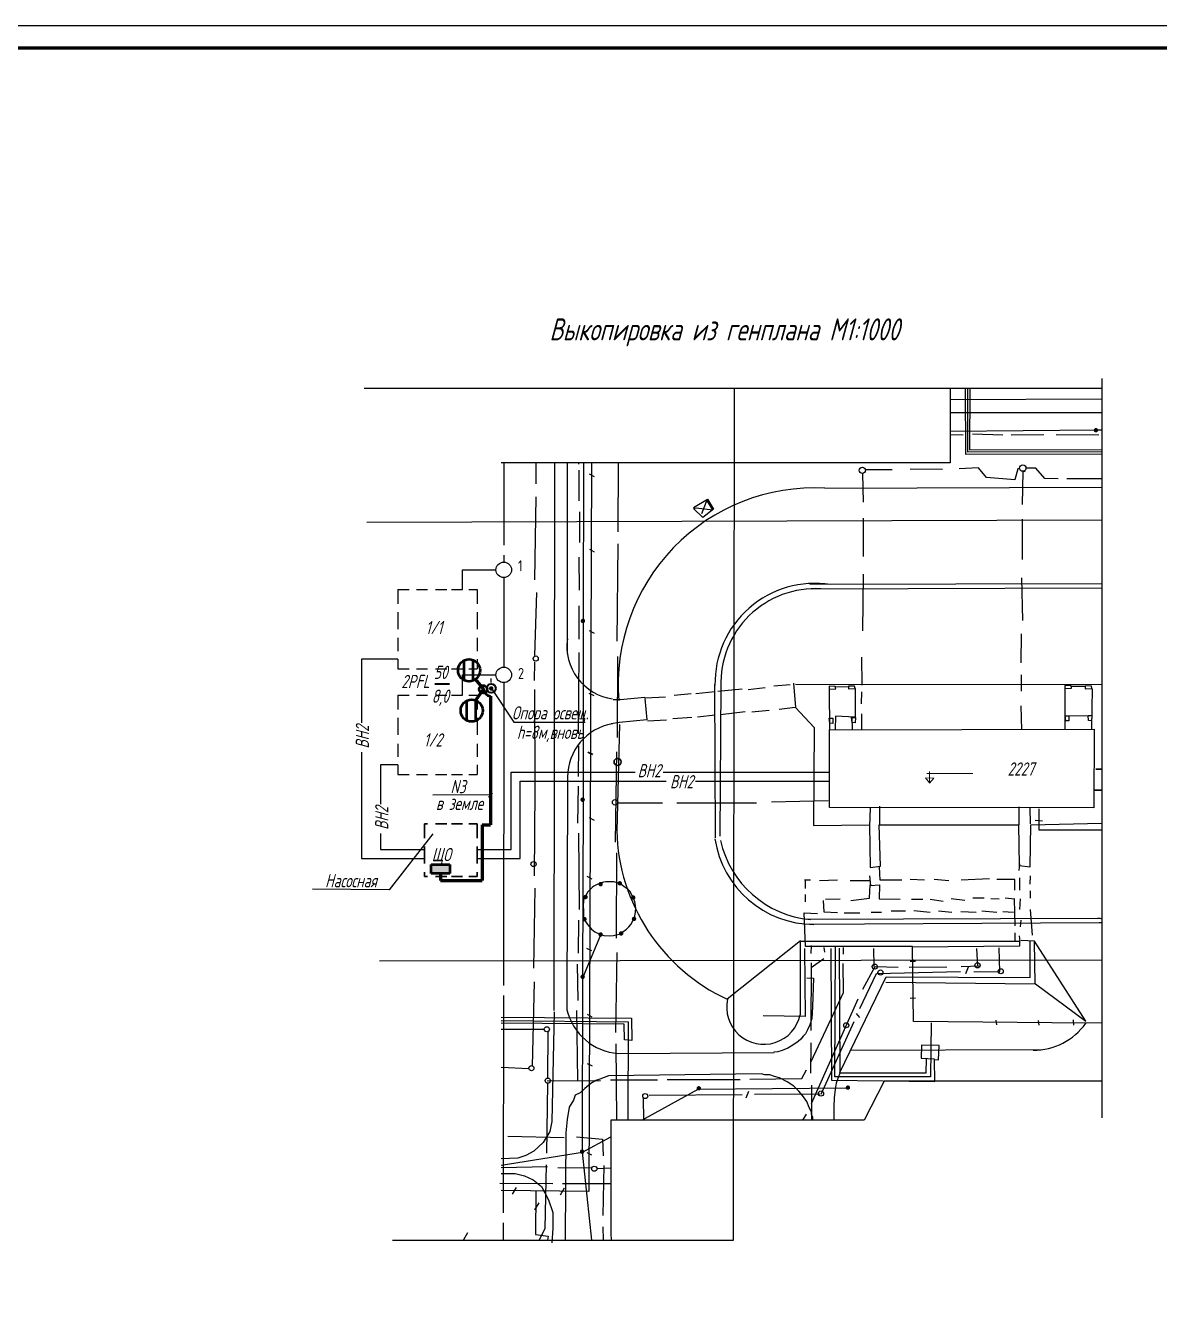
# Model space of a CAD drawing. Header units: inches. Extents: x 7 to 4039, y 15 to 1438.
# Drawn here: x 1311 to 1568.4, y 1085.5 to 1373.5 of the extents above; entities that cross this region are included whole.
import ezdxf
from ezdxf.enums import TextEntityAlignment as Align

# ---------------------------------------------------------------- set-up
doc = ezdxf.new("R2010")
doc.units = ezdxf.units.IN
doc.header["$MEASUREMENT"] = 0
doc.layers.add('OSN', color=7, linetype='Continuous')
doc.layers.add('текст', color=7, linetype='Continuous')
for name, color, linetype, lineweight in [('В1', 5, 'Continuous', 60), ('кабель', 1, 'Continuous', 60), ('лампа', 6, 'Continuous', 50), ('Освещение', 160, 'Continuous', 40), ('уровни', 5, 'Continuous', 25)]:
    doc.layers.add(name, color=color, linetype=linetype, lineweight=lineweight)
doc.styles.add('GOST 2.304', font='CS_Gost2304.shx')
doc.styles.add('Simplex', font='simplex.shx', dxfattribs={"width": 0.7, "oblique": 15})

# ---------------------------------------------------------------- blocks, each defined once
blk = doc.blocks.new('*U4')
at = {"layer": 'Освещение', "lineweight": 50, "ltscale": 100}
blk.add_hatch(color=256, dxfattribs=at).paths.add_polyline_path([(-5, 2.49), (-5, -2.51), (5, -2.51), (5, 2.49)])
at = {"layer": 'Освещение', "lineweight": 50}
for p, q in [((-5, -2.51), (-5, 2.49)), ((-5, 2.49), (5, 2.49)), ((5, 2.49), (5, -2.51)), ((5, -2.51), (-5, -2.51))]:
    blk.add_line(p, q, dxfattribs=at)

msp = doc.modelspace()

# ---------------------------------------------------------------- linework, layer by layer
at = {"color": 0, "lineweight": 60}
msp.add_line((1056.58, 1368.46), (1872.58, 1368.46), dxfattribs=at)
at = {"color": 6, "lineweight": 50}
for p, q in [((1410.57, 1224.95), (1410.59, 1229.43)), ((1412.58, 1224.85), (1412.6, 1229.49)), ((1411.19, 1215.81), (1411.2, 1220.29)), ((1413.19, 1215.72), (1413.21, 1220.35))]:
    msp.add_line(p, q, dxfattribs=at)
at = {"lineweight": 60}
for p, q in [((1413.09, 1225.17), (1414.97, 1222.87)), ((1413.23, 1220.4), (1414.93, 1222.86))]:
    msp.add_line(p, q, dxfattribs=at)
at = {"color": 0}
for p, q in [((1416.66, 1224.38), (1416.66, 1225.33)), ((1416.75, 1223.01), (1421.85, 1215.41)), ((1421.85, 1215.41), (1437.99, 1215.41))]:
    msp.add_line(p, q, dxfattribs=at)
at = {"linetype": 'Continuous'}
msp.add_line((1416.55, 1198.88), (1403.45, 1198.86), dxfattribs=at)
at = {"lineweight": 30}
msp.add_line((1416.97, 1199.32), (1416.09, 1198.4), dxfattribs=at)
for p, q in [((1403.42, 1190.07), (1393.57, 1177.34)), ((1393.57, 1177.34), (1376.13, 1177.47))]:
    msp.add_line(p, q)
at = {"color": 0}
msp.add_lwpolyline([(1877.58, 779.54), (1036.58, 779.54), (1036.58, 1373.54), (1877.58, 1373.54), (1877.58, 779.54)], dxfattribs=at)
at = {"color": 0, "lineweight": 50}
msp.add_circle((1414.86, 1222.87), 0.891, dxfattribs=at)
at = {"color": 0, "lineweight": 40}
msp.add_circle((1416.69, 1223.07), 1.02, dxfattribs=at)
at = {"color": 0, "lineweight": 50}
msp.add_arc((1416.75, 1223.08), 1.82, 185.588, 263.9718, dxfattribs=at)
at = {"layer": 'OSN', "color": 0, "lineweight": 25}
for p, q in [((1471.66, 1097.87), (1471.89, 1291.22)), ((1520.84, 1291.22), (1520.84, 1274.27)), ((1524.29, 1291.22), (1524.33, 1276.22)), ((1524.78, 1291.22), (1524.77, 1276.75)), ((1525.3, 1291.22), (1525.27, 1277.21)), ((1555.29, 1288.72), (1520.84, 1288.57)), ((1555.29, 1285.62), (1520.84, 1285.62)), ((1520.84, 1281.42), (1554.02, 1281.73)), ((1523.82, 1280.56), (1520.84, 1280.59)), ((1532.82, 1280.56), (1525.94, 1280.75)), ((1542.14, 1280.61), (1534.69, 1280.56)), ((1554.58, 1280.52), (1544.93, 1280.58)), ((1554.02, 1281.73), (1555.29, 1281.75)), ((1524.33, 1276.22), (1555.29, 1276.27)), ((1524.77, 1276.75), (1555.29, 1276.8)), ((1525.27, 1277.21), (1555.29, 1277.3)), ((1520.84, 1274.27), (1418.97, 1274.27)), ((1419.56, 1274.27), (1419.55, 1255.55)), ((1426.85, 1274.27), (1426.85, 1269.48)), ((1431.08, 1274.27), (1430.9, 1149.99)), ((1433.99, 1230.96), (1433.99, 1274.27)), ((1436.49, 1274.27), (1436.49, 1273.99)), ((1437.63, 1238.33), (1437.71, 1274.27)), ((1439.46, 1274.27), (1438.88, 1108.91)), ((1445.55, 1274.27), (1445.43, 1258.58)), ((1436.6, 1272.58), (1436.6, 1265.64)), ((1438.93, 1271.75), (1440.04, 1271.17)), ((1500.95, 1271.82), (1501.12, 1265.36)), ((1507.67, 1272.65), (1501.53, 1272.65)), ((1519.12, 1272.74), (1511.82, 1272.82)), ((1527.33, 1273.15), (1522.93, 1272.9)), ((1529.15, 1270.91), (1527.33, 1273.15)), ((1535.54, 1270.41), (1529.15, 1270.91)), ((1536.2, 1272.9), (1535.54, 1270.41)), ((1536.54, 1272.99), (1536.2, 1272.9)), ((1537.38, 1272.29), (1537.19, 1264.79)), ((1537.87, 1272.19), (1537.38, 1272.29)), ((1540.33, 1273.08), (1538.21, 1273.03)), ((1542.39, 1270.69), (1540.33, 1273.08)), ((1545.38, 1270.64), (1542.39, 1270.69)), ((1555.29, 1270.63), (1547.35, 1270.63)), ((1492.44, 1268.51), (1555.29, 1268.75)), ((1426.85, 1266.52), (1426.53, 1247.68)), ((1462.58, 1264.14), (1465.79, 1266.02)), ((1465.66, 1265.75), (1464.45, 1262.67)), ((1467, 1263.61), (1465.66, 1265.75)), ((1465.79, 1266.02), (1467.13, 1263.74)), ((1436.75, 1263.16), (1436.75, 1256.15)), ((1462.58, 1263.88), (1463.25, 1264.01)), ((1464.72, 1261.87), (1462.58, 1263.88)), ((1463.25, 1264.01), (1467, 1263.61)), ((1467.13, 1263.74), (1464.72, 1261.87)), ((1501.12, 1261.71), (1501.12, 1253)), ((1555.29, 1261.24), (1388.44, 1260.74)), ((1537.19, 1261.48), (1537.19, 1252.32)), ((1419.55, 1253.29), (1419.55, 1251.74)), ((1438.99, 1254.65), (1440.1, 1254.07)), ((1445.43, 1255.85), (1445.22, 1233.76)), ((1436.6, 1252.86), (1436.68, 1245.34)), ((1419.54, 1248.21), (1419.53, 1227.9)), ((1501.11, 1249.03), (1500.96, 1236.1)), ((1537.09, 1248.13), (1537.29, 1238.48)), ((1395.53, 1245.53), (1398.05, 1245.53)), ((1399.72, 1245.53), (1402.24, 1245.53)), ((1404.08, 1245.53), (1406.6, 1245.53)), ((1407.67, 1245.53), (1410.19, 1245.53)), ((1411.65, 1245.53), (1413.53, 1245.53)), ((1426.96, 1244.82), (1426.53, 1230.54)), ((1489.02, 1246.76), (1555.29, 1246.89)), ((1489.3, 1245.66), (1555.29, 1245.92)), ((1436.56, 1241.83), (1436.56, 1234.22)), ((1437.61, 1197.65), (1437.63, 1238.33)), ((1438.96, 1236.21), (1440.07, 1235.63)), ((1537, 1235.46), (1536.9, 1228.84)), ((1436.56, 1231.19), (1436.4, 1212.77)), ((1445.36, 1230.31), (1445.25, 1211.91)), ((1500.78, 1230.13), (1500.85, 1223.77)), ((1395.53, 1227.53), (1398.05, 1227.53)), ((1399.72, 1227.53), (1402.24, 1227.53)), ((1404.08, 1227.53), (1406.6, 1227.53)), ((1407.67, 1227.53), (1410.19, 1227.53)), ((1411.65, 1227.53), (1413.53, 1227.53)), ((1426.53, 1229.06), (1426.43, 1224.83)), ((1419.53, 1224.37), (1419.48, 1155.65)), ((1485.29, 1224.29), (1485.73, 1218.72)), ((1537, 1226.11), (1537, 1222.41)), ((1395.53, 1221.53), (1398.05, 1221.53)), ((1399.72, 1221.53), (1402.24, 1221.53)), ((1404.08, 1221.53), (1406.6, 1221.53)), ((1407.67, 1221.53), (1410.19, 1221.53)), ((1411.65, 1221.53), (1413.53, 1221.53)), ((1426.54, 1222.79), (1426.59, 1200.12)), ((1438.86, 1222), (1439.97, 1221.42)), ((1458.22, 1221.52), (1462.1, 1221.92)), ((1467.48, 1222.26), (1463.13, 1221.86)), ((1467.39, 1223.94), (1467.56, 1189.17)), ((1468.16, 1222.44), (1473.65, 1222.95)), ((1468.84, 1223.94), (1468.58, 1189.51)), ((1475.02, 1222.84), (1478.91, 1223.29)), ((1480.85, 1223.64), (1484.56, 1223.98)), ((1555.29, 1223.86), (1485.73, 1223.99)), ((1493.37, 1223.54), (1493.37, 1222.91)), ((1493.37, 1222.91), (1494.89, 1222.98)), ((1494.78, 1223.51), (1493.4, 1223.54)), ((1493.4, 1222.85), (1493.46, 1213.67)), ((1494.89, 1222.98), (1494.78, 1223.51)), ((1494.87, 1223.49), (1497.9, 1223.45)), ((1497.77, 1223.59), (1497.77, 1222.95)), ((1497.77, 1222.95), (1499.3, 1223.02)), ((1499.19, 1223.55), (1497.81, 1223.59)), ((1499.3, 1223.02), (1499.19, 1223.55)), ((1499.27, 1223.05), (1499.34, 1216.54)), ((1500.78, 1222.31), (1500.63, 1219.54)), ((1546.89, 1223.7), (1546.89, 1223.07)), ((1546.93, 1223.67), (1546.89, 1213.83)), ((1546.89, 1223.07), (1548.41, 1223.14)), ((1548.31, 1223.67), (1546.93, 1223.7)), ((1548.3, 1223.6), (1551.48, 1223.6)), ((1548.41, 1223.14), (1548.31, 1223.67)), ((1551.53, 1223.63), (1551.53, 1223)), ((1551.53, 1223), (1553.05, 1223.07)), ((1552.95, 1223.6), (1551.56, 1223.63)), ((1553.05, 1223.07), (1552.95, 1223.6)), ((1553.11, 1222.97), (1552.96, 1213.89)), ((1445.93, 1220.51), (1444.37, 1220.51)), ((1451.59, 1220.97), (1445.93, 1220.51)), ((1451.59, 1220.79), (1452.05, 1215.94)), ((1451.64, 1220.95), (1456.27, 1221.12)), ((1482.05, 1218.38), (1485.65, 1218.78)), ((1485.73, 1218.72), (1489.98, 1214.18)), ((1536.9, 1219.1), (1537.09, 1213.64)), ((1452.05, 1215.94), (1445.83, 1215.3)), ((1452.16, 1215.69), (1456.5, 1215.92)), ((1457.93, 1216.21), (1462.27, 1216.55)), ((1463.53, 1216.61), (1467.53, 1217.07)), ((1468.73, 1217.12), (1474.33, 1217.81)), ((1475.88, 1217.75), (1479.82, 1218.15)), ((1493.53, 1215.15), (1493.41, 1216.28)), ((1493.53, 1216.31), (1494.26, 1216.31)), ((1494.26, 1216.31), (1494.2, 1215.12)), ((1494.83, 1216.74), (1494.77, 1213.71)), ((1499.34, 1216.54), (1494.83, 1216.74)), ((1498.62, 1215.31), (1498.5, 1216.43)), ((1498.54, 1216.54), (1498.61, 1213.74)), ((1498.62, 1216.47), (1499.35, 1216.47)), ((1499.35, 1216.47), (1499.29, 1215.28)), ((1500.71, 1217.27), (1500.71, 1213.62)), ((1547.1, 1215.71), (1546.98, 1216.84)), ((1547.1, 1216.87), (1547.83, 1216.87)), ((1547.77, 1215.68), (1547.1, 1215.71)), ((1547.83, 1216.87), (1547.77, 1215.68)), ((1547.85, 1216.81), (1552.22, 1216.92)), ((1552.29, 1215.77), (1552.16, 1216.9)), ((1552.29, 1216.93), (1553.02, 1216.93)), ((1552.96, 1215.74), (1552.29, 1215.77)), ((1553.02, 1216.93), (1552.96, 1215.74)), ((1445.83, 1215.3), (1443.91, 1215.03)), ((1445.83, 1214.86), (1445.18, 1190.76)), ((1489.98, 1214.18), (1489.83, 1191.93)), ((1493.49, 1213.64), (1553.59, 1213.84)), ((1493.49, 1196.05), (1493.49, 1213.64)), ((1494.2, 1215.12), (1493.53, 1215.15)), ((1499.29, 1215.28), (1498.62, 1215.31)), ((1553.59, 1213.84), (1553.49, 1195.95)), ((1436.53, 1210.03), (1436.42, 1203.06)), ((1445.14, 1208.66), (1444.8, 1188.14)), ((1395.53, 1203.53), (1398.05, 1203.53)), ((1399.72, 1203.53), (1402.24, 1203.53)), ((1404.08, 1203.53), (1406.6, 1203.53)), ((1407.67, 1203.53), (1410.19, 1203.53)), ((1411.65, 1203.53), (1413.53, 1203.53)), ((1434.04, 1202.98), (1433.83, 1150.15)), ((1426.59, 1200.12), (1426.42, 1180.54)), ((1436.42, 1200.85), (1436.25, 1192.46)), ((1437.48, 1157.63), (1437.61, 1197.65)), ((1445.48, 1197.1), (1455.57, 1197.1)), ((1458.86, 1197.1), (1476.89, 1197.1)), ((1480.29, 1197.32), (1493.21, 1197.66)), ((1553.49, 1195.95), (1493.49, 1196.05)), ((1502.68, 1195.9), (1502.55, 1191.82)), ((1504.86, 1196.31), (1504.86, 1192.09)), ((1536.48, 1196.18), (1536.48, 1192.09)), ((1538.93, 1196.04), (1539.06, 1192.36)), ((1540.97, 1195.77), (1540.97, 1191)), ((1438.94, 1193.74), (1440.04, 1193.16)), ((1540.15, 1193.18), (1541.79, 1193.04)), ((1436.5, 1190.24), (1436.67, 1172.9)), ((1489.83, 1191.93), (1502.58, 1192.08)), ((1502.58, 1192.08), (1502.72, 1182.41)), ((1505.07, 1182.71), (1504.77, 1192.08)), ((1504.77, 1192.08), (1536.41, 1192.08)), ((1536.41, 1192.08), (1536.56, 1182.85)), ((1539.05, 1182.56), (1539.19, 1192.08)), ((1539.19, 1192.08), (1555.29, 1192.47)), ((1540.97, 1191), (1555.29, 1191)), ((1445.12, 1185.77), (1445.05, 1166.36)), ((1502.72, 1182.41), (1505.07, 1182.71)), ((1505, 1179.56), (1504.86, 1182.56)), ((1536.61, 1183.24), (1536.48, 1181.74)), ((1536.56, 1182.85), (1539.05, 1182.56)), ((1438.42, 1180.43), (1439.52, 1179.85)), ((1439.97, 1178.19), (1439.59, 1177.87)), ((1440.61, 1178.46), (1439.97, 1178.19)), ((1441.46, 1178.89), (1440.61, 1178.46)), ((1442.2, 1179.06), (1441.46, 1178.89)), ((1442.69, 1179.18), (1442.2, 1179.06)), ((1443.37, 1179.2), (1442.69, 1179.18)), ((1444.52, 1179.14), (1443.37, 1179.2)), ((1445.39, 1178.97), (1444.52, 1179.14)), ((1445.96, 1178.74), (1445.39, 1178.97)), ((1447.3, 1177.72), (1445.96, 1178.74)), ((1489.19, 1179.56), (1487.83, 1179.56)), ((1487.97, 1179.7), (1487.97, 1177.65)), ((1495.32, 1179.56), (1491.24, 1179.42)), ((1502.68, 1179.42), (1498.19, 1179.42)), ((1502.55, 1180.51), (1502.82, 1178.33)), ((1502.55, 1175.47), (1502.68, 1178.47)), ((1502.82, 1178.33), (1504.86, 1178.47)), ((1504.86, 1178.47), (1504.73, 1175.34)), ((1509.9, 1179.56), (1505, 1179.56)), ((1515.08, 1179.56), (1511.81, 1179.7)), ((1520.53, 1179.42), (1517.26, 1179.7)), ((1529.8, 1179.83), (1523.39, 1179.56)), ((1535.52, 1179.7), (1531.43, 1179.7)), ((1535.52, 1177.24), (1535.52, 1179.7)), ((1536.61, 1180.1), (1536.61, 1177.24)), ((1539.06, 1180.51), (1538.93, 1178.61)), ((1426.6, 1177.71), (1426.27, 1159.56)), ((1438.18, 1176.06), (1437.67, 1175.19)), ((1438.63, 1176.87), (1438.18, 1176.06)), ((1439.12, 1177.42), (1438.63, 1176.87)), ((1439.59, 1177.87), (1439.12, 1177.42)), ((1447.75, 1177.4), (1447.3, 1177.72)), ((1448.17, 1177.04), (1447.75, 1177.4)), ((1448.51, 1176.4), (1448.17, 1177.04)), ((1449.07, 1175.23), (1448.51, 1176.4)), ((1487.97, 1176.29), (1487.97, 1174.66)), ((1492.6, 1175.2), (1495.87, 1175.34)), ((1498.32, 1174.93), (1502.55, 1175.47)), ((1504.73, 1175.34), (1509.5, 1175.2)), ((1524.21, 1174.93), (1521.08, 1175.34)), ((1528.57, 1175.47), (1525.98, 1175.47)), ((1531.98, 1175.2), (1530.07, 1175.34)), ((1535.52, 1175.2), (1533.34, 1175.47)), ((1536.75, 1175.34), (1536.61, 1172.88)), ((1539.06, 1177.11), (1539.06, 1175.47)), ((1437.67, 1174.72), (1437.57, 1173.87)), ((1437.57, 1173.87), (1437.61, 1172.43)), ((1437.61, 1172.43), (1437.67, 1170.9)), ((1437.67, 1175.19), (1437.67, 1174.72)), ((1449.28, 1174.66), (1449.07, 1175.23)), ((1449.47, 1173.79), (1449.28, 1174.66)), ((1449.43, 1172.39), (1449.51, 1173.21)), ((1449.51, 1173.21), (1449.47, 1173.79)), ((1492.05, 1174.93), (1492.19, 1172.34)), ((1510.72, 1172.48), (1507.45, 1172.48)), ((1512.08, 1175.2), (1514.67, 1175.2)), ((1516.31, 1172.2), (1512.63, 1172.61)), ((1516.31, 1175.2), (1519.31, 1174.79)), ((1521.21, 1172.2), (1518.22, 1172.48)), ((1531.43, 1172.2), (1528.03, 1172.48)), ((1535.39, 1175.2), (1535.52, 1169.21)), ((1539.06, 1172.88), (1539.47, 1167.03)), ((1436.5, 1170.5), (1436.41, 1162.99)), ((1437.8, 1170.58), (1438.52, 1169.52)), ((1448.39, 1169.52), (1448.94, 1170.43)), ((1448.94, 1170.43), (1449.26, 1171.37)), ((1449.26, 1171.37), (1449.43, 1172.39)), ((1488, 1164.48), (1487.74, 1172.14)), ((1487.74, 1172.14), (1490.72, 1172.01)), ((1488.14, 1169.59), (1554.68, 1169.96)), ((1488.23, 1170.66), (1554.34, 1170.94)), ((1492.19, 1172.34), (1495.32, 1172.2)), ((1500.37, 1172.07), (1496.82, 1172.07)), ((1505.27, 1172.2), (1502.95, 1172.2)), ((1526.8, 1172.2), (1523.26, 1172.34)), ((1535.25, 1172.2), (1532.8, 1172.34)), ((1536.88, 1170.43), (1536.75, 1168.93)), ((1441.52, 1167.09), (1437.6, 1157.66)), ((1438.52, 1169.52), (1439.46, 1168.43)), ((1439.46, 1168.43), (1440.25, 1167.82)), ((1440.25, 1167.82), (1441.18, 1167.33)), ((1441.18, 1167.33), (1442.27, 1167.01)), ((1442.27, 1167.01), (1443.48, 1166.9)), ((1443.48, 1166.9), (1444.43, 1167.01)), ((1444.43, 1167.01), (1445.77, 1167.29)), ((1445.77, 1167.29), (1446.6, 1167.8)), ((1446.6, 1167.8), (1447.41, 1168.46)), ((1447.41, 1168.46), (1447.94, 1168.97)), ((1447.94, 1168.97), (1448.39, 1169.52)), ((1535.52, 1167.57), (1535.52, 1165.67)), ((1536.75, 1165.67), (1536.61, 1166.89)), ((1438.35, 1164.14), (1439.46, 1163.56)), ((1486.91, 1165.77), (1470.26, 1152.51)), ((1486.82, 1165.56), (1486.82, 1149.01)), ((1486.88, 1165.67), (1536.75, 1165.67)), ((1487.83, 1164.03), (1487.97, 1148.64)), ((1512.29, 1164.48), (1488, 1164.48)), ((1489.33, 1164.7), (1489.25, 1162.87)), ((1492.22, 1164.26), (1492.31, 1163.23)), ((1493.75, 1164.06), (1493.9, 1134.16)), ((1494.68, 1134.93), (1494.83, 1164.45)), ((1495.68, 1164.14), (1495.84, 1135.78)), ((1496.67, 1162.73), (1496.67, 1164.25)), ((1503.64, 1159.93), (1503.52, 1164.03)), ((1512.27, 1164.4), (1536.7, 1164.62)), ((1512.55, 1147.47), (1512.29, 1164.48)), ((1527.14, 1160.05), (1526.91, 1164.05)), ((1532.13, 1158.72), (1532.01, 1164.15)), ((1536.7, 1164.62), (1536.7, 1165.88)), ((1540.01, 1165.72), (1537.02, 1165.84)), ((1539.06, 1157.46), (1539.06, 1165.72)), ((1551.63, 1147.53), (1540.01, 1165.72)), ((1540.13, 1156.03), (1540.01, 1165.6)), ((1555.29, 1161.39), (1391.35, 1161.13)), ((1445.21, 1163.1), (1444.88, 1144.97)), ((1492.17, 1161.7), (1489.33, 1159.65)), ((1511.78, 1161.13), (1512.97, 1161.13)), ((1436.24, 1160.51), (1436.33, 1152.23)), ((1489.29, 1160.78), (1489.21, 1145.42)), ((1496.67, 1154.08), (1496.58, 1160.64)), ((1500.38, 1150.39), (1504.12, 1158.36)), ((1501.02, 1154.77), (1503.82, 1159.97)), ((1503.82, 1159.97), (1509.03, 1159.82)), ((1504.12, 1158.36), (1523.2, 1158.84)), ((1511.59, 1159.82), (1520.12, 1159.9)), ((1523.37, 1159.97), (1527.59, 1160.12)), ((1524.98, 1159.8), (1524.36, 1158.29)), ((1526.21, 1158.84), (1532.13, 1158.72)), ((1426.43, 1156.44), (1426.02, 1137.23)), ((1437.38, 1117.79), (1437.48, 1157.63)), ((1488.3, 1157.37), (1489.84, 1157.3)), ((1489.84, 1157.3), (1489.62, 1150.79)), ((1495.83, 1135.92), (1506.37, 1157.58)), ((1506.25, 1156.39), (1540.13, 1156.03)), ((1506.37, 1157.58), (1539.06, 1157.46)), ((1540.25, 1156.03), (1551.63, 1147.53)), ((1419.48, 1153.39), (1419.44, 1104.05)), ((1489.35, 1138.41), (1496.67, 1154.08)), ((1489.4, 1128.89), (1499.97, 1152.65)), ((1511.78, 1152.75), (1512.97, 1152.82)), ((1430.97, 1149.69), (1430.46, 1124.8)), ((1436.07, 1150), (1436.25, 1134.04)), ((1489.62, 1150.79), (1489.47, 1148.16)), ((1418.97, 1148.48), (1448.54, 1148.26)), ((1418.97, 1147.73), (1447.79, 1147.4)), ((1446.88, 1146.83), (1418.97, 1147.11)), ((1438.44, 1149.11), (1439.55, 1148.53)), ((1446.94, 1143.3), (1446.88, 1146.83)), ((1447.79, 1147.4), (1447.73, 1125.1)), ((1448.54, 1148.26), (1448.65, 1143.19)), ((1487.97, 1148.64), (1478.43, 1148.78)), ((1489.04, 1146.7), (1488.52, 1145.6)), ((1489.47, 1148.16), (1489.04, 1146.7)), ((1491.57, 1130.97), (1499.05, 1147.5)), ((1499.53, 1149.31), (1500.26, 1148.34)), ((1551.79, 1147.08), (1512.55, 1147.47)), ((1516.55, 1147.14), (1516.39, 1134.93)), ((1531.26, 1147.75), (1531.35, 1146.68)), ((1540.88, 1147.67), (1540.96, 1146.64)), ((1548.81, 1147.84), (1548.85, 1146.6)), ((1555.29, 1147.17), (1551.79, 1147.08)), ((1418.97, 1145.7), (1428.76, 1145.7)), ((1429.53, 1145.19), (1429.44, 1134.55)), ((1487.5, 1144.14), (1486.99, 1143.48)), ((1488.01, 1144.65), (1487.5, 1144.14)), ((1488.23, 1145.09), (1488.01, 1144.65)), ((1488.52, 1145.6), (1488.23, 1145.09)), ((1445.01, 1142.43), (1445.1, 1125.1)), ((1448.65, 1143.19), (1446.94, 1143.3)), ((1482.74, 1140.92), (1481.72, 1140.56)), ((1483.99, 1141.43), (1482.74, 1140.92)), ((1485.16, 1142.09), (1483.99, 1141.43)), ((1486.4, 1142.9), (1485.16, 1142.09)), ((1486.99, 1143.48), (1486.4, 1142.9)), ((1489.23, 1142.6), (1489.18, 1135.72)), ((1498.26, 1140.97), (1541.27, 1141.1)), ((1514.38, 1142.12), (1514.31, 1139.11)), ((1518.4, 1142.04), (1514.38, 1142.12)), ((1518.25, 1138.8), (1518.4, 1142.04)), ((1438.47, 1137.96), (1439.58, 1137.38)), ((1445.51, 1140.19), (1480.92, 1140.41)), ((1481.72, 1140.56), (1480.84, 1140.48)), ((1514.31, 1139.11), (1517.32, 1139.03)), ((1515.39, 1135.78), (1515.47, 1139.03)), ((1517.4, 1133.85), (1517.32, 1138.88)), ((1517.32, 1138.88), (1518.25, 1138.8)), ((1425.2, 1136.73), (1418.97, 1137.04)), ((1443.29, 1135.11), (1441.36, 1134.35)), ((1477.96, 1135.6), (1443.29, 1135.11)), ((1478.82, 1135.34), (1477.96, 1135.6)), ((1479.9, 1135.34), (1478.82, 1135.34)), ((1480.98, 1135), (1479.9, 1135.34)), ((1482.1, 1134.65), (1480.98, 1135)), ((1487.22, 1134.53), (1488.28, 1136.52)), ((1495.88, 1135.92), (1495.39, 1134.55)), ((1495.84, 1135.78), (1515.39, 1135.78)), ((1429.45, 1133.39), (1429.21, 1117.59)), ((1429.36, 1133.98), (1441.49, 1134.09)), ((1437.97, 1132.28), (1436.87, 1131.31)), ((1439.29, 1133.38), (1437.97, 1132.28)), ((1440.46, 1134.07), (1439.29, 1133.38)), ((1441.36, 1134.35), (1440.46, 1134.07)), ((1443.76, 1134.22), (1454.41, 1134.22)), ((1450.87, 1125.1), (1463.68, 1132.1)), ((1456.63, 1134.29), (1473.24, 1134.29)), ((1463.68, 1132.1), (1497.41, 1132.42)), ((1475.41, 1134.37), (1487.22, 1134.53)), ((1483.86, 1133.78), (1482.1, 1134.65)), ((1485.35, 1132.8), (1483.86, 1133.78)), ((1486.55, 1131.64), (1485.35, 1132.8)), ((1489.36, 1133.02), (1489.36, 1125.1)), ((1493.9, 1134.16), (1517.4, 1133.85)), ((1494.73, 1132.08), (1494.57, 1130.11)), ((1516.39, 1134.93), (1494.68, 1134.93)), ((1495.01, 1133.45), (1494.73, 1132.08)), ((1495.39, 1134.55), (1495.01, 1133.45)), ((1505.88, 1133.92), (1501.38, 1125.1)), ((1555.29, 1133.92), (1505.88, 1133.92)), ((1435.35, 1129.59), (1434.41, 1128.06)), ((1435.77, 1130.76), (1435.35, 1129.59)), ((1436.87, 1131.31), (1435.77, 1130.76)), ((1451.2, 1130.13), (1451.29, 1125.1)), ((1452.54, 1130.77), (1473.63, 1130.9)), ((1475.12, 1131.56), (1474.5, 1130.06)), ((1476.43, 1130.95), (1491.27, 1131.07)), ((1487.38, 1130.71), (1486.55, 1131.64)), ((1488.31, 1129.28), (1487.38, 1130.71)), ((1488.86, 1127.97), (1488.31, 1129.28)), ((1494.57, 1130.11), (1494.46, 1128.13)), ((1434.41, 1128.06), (1433.97, 1125.19)), ((1487.46, 1125.1), (1488.27, 1126.47)), ((1489.41, 1127.03), (1488.86, 1127.97)), ((1489.41, 1126.38), (1489.41, 1127.03)), ((1489.68, 1125.72), (1489.41, 1126.38)), ((1494.46, 1128.13), (1494.46, 1125.77)), ((1430.46, 1124.8), (1430.04, 1122.54)), ((1433.97, 1125.19), (1433.64, 1122.21)), ((1501.38, 1125.1), (1443.85, 1125.1)), ((1443.85, 1125.1), (1443.85, 1099.77)), ((1489.68, 1125.17), (1489.68, 1125.72)), ((1489.68, 1125.1), (1489.68, 1125.17)), ((1494.46, 1125.77), (1494.48, 1125.1)), ((1420.47, 1121.42), (1433.28, 1121.14)), ((1430.04, 1122.54), (1428.5, 1119.97)), ((1433.64, 1122.21), (1433.5, 1098.15)), ((1436.05, 1121.28), (1441.94, 1120.8)), ((1437.44, 1117.78), (1443.85, 1121.28)), ((1441.94, 1120.8), (1442.14, 1116.99)), ((1418.97, 1114.87), (1437.44, 1117.78)), ((1426.34, 1118.01), (1424.59, 1117.09)), ((1428.5, 1119.97), (1426.34, 1118.01)), ((1439.57, 1097.87), (1437.38, 1117.79)), ((1438.38, 1117.75), (1439.49, 1117.17)), ((1422.74, 1116.47), (1418.97, 1116.3)), ((1424.59, 1117.09), (1422.74, 1116.47)), ((1429.14, 1114.92), (1428.88, 1100.48)), ((1418.97, 1114.36), (1429.48, 1114.53)), ((1418.97, 1112.97), (1422.12, 1112.97)), ((1422.12, 1112.97), (1424.28, 1112.46)), ((1424.28, 1112.46), (1426.24, 1111.53)), ((1431.84, 1114.31), (1439.48, 1114.27)), ((1440.58, 1114.08), (1443.85, 1114.25)), ((1442.28, 1114.77), (1442.01, 1103.42)), ((1418.68, 1110.79), (1430.67, 1110.72)), ((1438.88, 1108.91), (1418.97, 1109.13)), ((1422.38, 1109.83), (1421.45, 1108.26)), ((1426.24, 1111.53), (1428.09, 1109.99)), ((1428.09, 1109.99), (1429.73, 1107.01)), ((1433.27, 1109.65), (1432.35, 1108.08)), ((1432.87, 1110.72), (1443.85, 1110.72)), ((1427.48, 1106.31), (1426.55, 1104.74)), ((1426.84, 1108.89), (1426.76, 1099.14)), ((1429.73, 1107.01), (1430.66, 1104.13)), ((1430.66, 1104.13), (1430.66, 1100.53)), ((1419.44, 1101.79), (1419.44, 1097.87)), ((1428.88, 1100.48), (1427.57, 1097.87)), ((1430.66, 1100.53), (1430.46, 1097.24)), ((1442.07, 1100.84), (1442.09, 1097.87)), ((1411.29, 1099.47), (1410.37, 1097.9)), ((1426.76, 1099.14), (1429.59, 1098.75)), ((1429.59, 1098.75), (1429.5, 1097.87)), ((1433.5, 1098.15), (1433.51, 1097.87))]:
    msp.add_line(p, q, dxfattribs=at)
at = {"layer": 'OSN', "color": 0, "linetype": 'Continuous', "lineweight": 25}
for p, q in [((1395.53, 1245.53), (1395.53, 1242.28)), ((1413.53, 1245.53), (1413.53, 1242.28)), ((1395.53, 1240.35), (1395.53, 1236.53)), ((1413.53, 1240.35), (1413.53, 1236.53)), ((1395.53, 1234.52), (1395.53, 1231.53)), ((1413.53, 1234.52), (1413.53, 1231.53)), ((1395.53, 1229.69), (1395.53, 1227.53)), ((1413.53, 1229.69), (1413.53, 1227.53)), ((1395.53, 1221.53), (1395.53, 1218.28)), ((1413.53, 1221.53), (1413.53, 1218.28)), ((1395.53, 1216.35), (1395.53, 1212.53)), ((1413.53, 1216.35), (1413.53, 1212.53)), ((1395.53, 1210.52), (1395.53, 1207.53)), ((1413.53, 1210.52), (1413.53, 1207.53)), ((1395.53, 1205.69), (1395.53, 1203.53)), ((1413.53, 1205.69), (1413.53, 1203.53))]:
    msp.add_line(p, q, dxfattribs=at)
at = {"layer": 'OSN', "color": 0, "lineweight": 30}
for p, q in [((1438.64, 1208.62), (1439.75, 1208.04)), ((1553.93, 1204.71), (1555.29, 1204.71)), ((1553.72, 1199.96), (1555.29, 1199.96)), ((1401.53, 1192.35), (1402.24, 1192.35)), ((1404.08, 1192.35), (1406.6, 1192.35)), ((1407.67, 1192.35), (1410.19, 1192.35)), ((1411.65, 1192.35), (1413.53, 1192.35)), ((1401.53, 1180.35), (1402.24, 1180.35)), ((1404.08, 1180.35), (1406.6, 1180.35)), ((1407.67, 1180.35), (1410.19, 1180.35)), ((1411.65, 1180.35), (1413.53, 1180.35))]:
    msp.add_line(p, q, dxfattribs=at)
at = {"layer": 'OSN', "color": 0, "lineweight": 20}
for p, q in [((1516.19, 1204.2), (1516.19, 1201.58)), ((1517.17, 1202.71), (1515.29, 1202.78)), ((1515.29, 1202.78), (1516.19, 1201.62)), ((1515.59, 1203.75), (1525.98, 1203.72)), ((1516.19, 1201.58), (1517.17, 1202.71))]:
    msp.add_line(p, q, dxfattribs=at)
at = {"layer": 'OSN', "color": 0, "linetype": 'Continuous', "lineweight": 30}
for p, q in [((1401.53, 1192.35), (1401.53, 1189.11)), ((1413.53, 1192.35), (1413.53, 1189.11)), ((1401.53, 1187.18), (1401.53, 1183.35)), ((1413.53, 1187.18), (1413.53, 1183.35)), ((1401.53, 1181.35), (1401.53, 1180.35)), ((1413.53, 1181.35), (1413.53, 1180.35))]:
    msp.add_line(p, q, dxfattribs=at)
at = {"layer": 'OSN', "color": 0, "lineweight": 25, "const_width": 0.5}
for points in [[(1553.7, 1281.66, 1), (1554.2, 1281.66, 1)], [(1437.27, 1238.37, 1), (1437.77, 1238.37, 1)], [(1416.45, 1223.06, 1), (1416.95, 1223.06, 1)], [(1437.2, 1197.81, 1), (1437.7, 1197.81, 1)], [(1441.28, 1178.64, 1), (1441.78, 1178.64, 1)], [(1445.63, 1178.83, 1), (1446.13, 1178.83, 1)], [(1437.86, 1175.72, 1), (1438.36, 1175.72, 1)], [(1448.68, 1175.6, 1), (1449.18, 1175.6, 1)], [(1437.61, 1170.69, 1), (1438.11, 1170.69, 1)], [(1448.86, 1170.75, 1), (1449.36, 1170.75, 1)], [(1441.28, 1167.21, 1), (1441.78, 1167.21, 1)], [(1445.94, 1167.46, 1), (1446.44, 1167.46, 1)], [(1437.2, 1157.6, 1), (1437.7, 1157.6, 1)], [(1463.57, 1132.31, 1), (1464.07, 1132.31, 1)], [(1497.41, 1132.46, 1), (1497.91, 1132.46, 1)], [(1437.07, 1117.93, 1), (1437.57, 1117.93, 1)]]:
    msp.add_lwpolyline(points, format="xyb", close=True, dxfattribs=at)
at = {"layer": 'OSN', "color": 0, "lineweight": 25}
for centre, radius in [((1500.95, 1272.57), 0.709), ((1537.34, 1273.08), 0.739), ((1426.8, 1229.84), 0.583), ((1444.8, 1197.21), 0.611), ((1426.3, 1183.2), 0.583), ((1503.76, 1159.93), 0.583), ((1505.04, 1158.58), 0.583), ((1527.08, 1160.22), 0.583), ((1532.35, 1158.87), 0.583), ((1497.28, 1146.61), 0.583), ((1429.32, 1145.71), 0.583), ((1425.82, 1136.88), 0.583), ((1429.54, 1134.04), 0.583), ((1451.67, 1130.55), 0.583), ((1491.55, 1131.12), 0.583), ((1440.1, 1114.05), 0.583)]:
    msp.add_circle(centre, radius, dxfattribs=at)
at = {"layer": 'OSN', "color": 0, "lineweight": 30}
msp.add_circle((1445.37, 1206.39), 0.794, dxfattribs=at)
at = {"layer": 'OSN', "color": 0, "lineweight": 25}
for centre, radius, start, end in [((1490.1, 1224), 44.58, 86.996, 184.7653), ((1490.18, 1224.2), 22.7, 81.1441, 181.0979), ((1490.27, 1224.26), 21.45, 86.5907, 182.2361), ((1445.89, 1232.62), 12.02, 171.9841, 262.2065), ((1446.38, 1202.9), 12.35, 100.1048, 179.9088), ((1488.54, 1191.84), 43.37, 181.423, 245.0697), ((1490.07, 1192.32), 22.83, 188.5053, 269.6659), ((1491.21, 1193.53), 23, 192.4949, 264.8306), ((1556.63, 1192.54), 21.72, 263.9286, 266.4436), ((1556.69, 1192.42), 22.55, 264.8849, 266.4242), ((1478.57, 1150.72), 8.43, 167.5909, 348.2476), ((1446.57, 1153.21), 13.06, 193.5999, 265.3407), ((1539.84, 1155.46), 14.49, 269.4518, 324.6504), ((1463.85, 1099.77), 20, 180, 185.4657)]:
    msp.add_arc(centre, radius, start, end, dxfattribs=at)
at = {"layer": 'В1', "color": 0, "lineweight": 25, "ltscale": 100}
for p, q in [((1410.19, 1245.53), (1410.19, 1249.98)), ((1410.19, 1249.98), (1417.78, 1249.98)), ((1391.54, 1229.69), (1387.26, 1229.69)), ((1387.26, 1229.69), (1387.26, 1215.24)), ((1395.53, 1229.69), (1391.54, 1229.69)), ((1410.19, 1221.53), (1410.19, 1226.14)), ((1410.19, 1226.14), (1417.78, 1226.14)), ((1387.26, 1208.58), (1387.26, 1184.48)), ((1395.53, 1205.69), (1391.54, 1205.69)), ((1391.54, 1205.69), (1391.54, 1198.26)), ((1421.22, 1186.5), (1421.22, 1204.03)), ((1421.22, 1204.03), (1449.39, 1204.03)), ((1423.24, 1184.48), (1423.24, 1202.01)), ((1423.24, 1202.01), (1456.44, 1202.01)), ((1455.76, 1204.03), (1493.49, 1204.03)), ((1463.1, 1202.01), (1493.49, 1202.01)), ((1391.54, 1198.26), (1391.54, 1196.8)), ((1391.54, 1190.14), (1391.54, 1186.5)), ((1387.26, 1184.48), (1401.53, 1184.48)), ((1391.54, 1186.5), (1401.53, 1186.5)), ((1413.53, 1186.5), (1421.22, 1186.5)), ((1413.53, 1184.48), (1423.24, 1184.48))]:
    msp.add_line(p, q, dxfattribs=at)
for centre in [(1419.54, 1249.98), (1419.54, 1226.14)]:
    msp.add_circle(centre, 1.76, dxfattribs=at)
at = {"layer": 'кабель', "color": 0}
for p, q in [((1416.55, 1221.34), (1416.55, 1192.14)), ((1414.64, 1192.14), (1416.55, 1192.14)), ((1414.64, 1192.14), (1414.64, 1179.44)), ((1405.15, 1181.01), (1405.15, 1179.44)), ((1405.15, 1179.44), (1414.64, 1179.44))]:
    msp.add_line(p, q, dxfattribs=at)
at = {"layer": 'лампа', "color": 6}
for centre in [(1411.66, 1227.17), (1412.27, 1218.04)]:
    msp.add_circle(centre, 2.5, dxfattribs=at)
at = {"layer": 'текст', "color": 0, "lineweight": 25, "ltscale": 100}
for p, q in [((1555.29, 1293.42), (1555.29, 1125.63)), ((1387.86, 1291.22), (1555.29, 1291.22)), ((1394.27, 1097.87), (1471.66, 1097.87))]:
    msp.add_line(p, q, dxfattribs=at)
at = {"layer": 'текст', "color": 0, "lineweight": 35}
msp.add_line((1403.87, 1224.12), (1407.23, 1224.12), dxfattribs=at)

# ---------------------------------------------------------------- block references
at = {"xscale": 0.4199999999998908, "yscale": 0.4199999999998908, "zscale": 0.4199999999998908}
msp.add_blockref('*U4', (1405.18, 1182.09), dxfattribs=at)

# ---------------------------------------------------------------- texts
at = {"lineweight": 35, "ltscale": 0.02, "style": 'Simplex', "oblique": 15, "width": 0.7}
msp.add_text('Выкопировка из генплана М1:1000', height=5, dxfattribs=at).set_placement((1429.91, 1302.05))
at = {"color": 0, "lineweight": 20, "style": 'Simplex', "oblique": 15, "width": 0.7}
msp.add_text('2227', height=3, dxfattribs=at).set_placement((1536.91, 1203.28), align=Align.CENTER)
at = {"lineweight": 20, "style": 'Simplex', "oblique": 15, "width": 0.7}
msp.add_text('ЩО', height=3, dxfattribs=at).set_placement((1405.36, 1183.85), align=Align.CENTER)
at = {"layer": 'В1', "color": 0, "lineweight": 25, "ltscale": 100, "char_height": 2.5, "attachment_point": 1, "style": 'GOST 2.304'}
for s, insert in [('1', (1422.79, 1252.14)), ('2', (1422.79, 1227.71))]:
    msp.add_mtext(s, dxfattribs=dict(at, insert=insert))
at = {"layer": 'текст', "color": 0, "lineweight": 20, "style": 'Simplex', "oblique": 15, "width": 0.7}
for s, p in [('50', (1405.23, 1225.21)), ('2PFL', (1399.51, 1223.14)), ('8,0', (1405.14, 1219.8)), ('Опора освещ.', (1430.09, 1216.02)), ('h=8м,вновь', (1430.09, 1211.6)), ('в земле', (1409.49, 1195.46)), ('Насосная', (1384.86, 1177.93))]:
    msp.add_text(s, height=3, dxfattribs=at).set_placement(p, align=Align.CENTER)
at = {"layer": 'текст', "color": 0, "lineweight": 20, "ltscale": 100, "char_height": 3, "attachment_point": 1, "rotation": 90, "style": 'Simplex'}
for insert in [(1385.96, 1209.42), (1390.35, 1190.97)]:
    msp.add_mtext('ВН2', dxfattribs=dict(at, insert=insert))
at = {"layer": 'текст', "color": 0, "lineweight": 20, "ltscale": 100, "char_height": 3, "attachment_point": 1, "style": 'Simplex'}
for insert in [(1449.93, 1205.89), (1457.27, 1203.39)]:
    msp.add_mtext('ВН2', dxfattribs=dict(at, insert=insert))
at = {"layer": 'уровни', "color": 0, "lineweight": 20, "style": 'Simplex', "oblique": 15, "width": 0.7}
for s, p in [('1/1', (1401.82, 1235.39)), ('1/2', (1401.4, 1209.87)), ('N3', (1407.46, 1199.27))]:
    msp.add_text(s, height=3, dxfattribs=at).set_placement(p)

doc.saveas('drawing.dxf')
